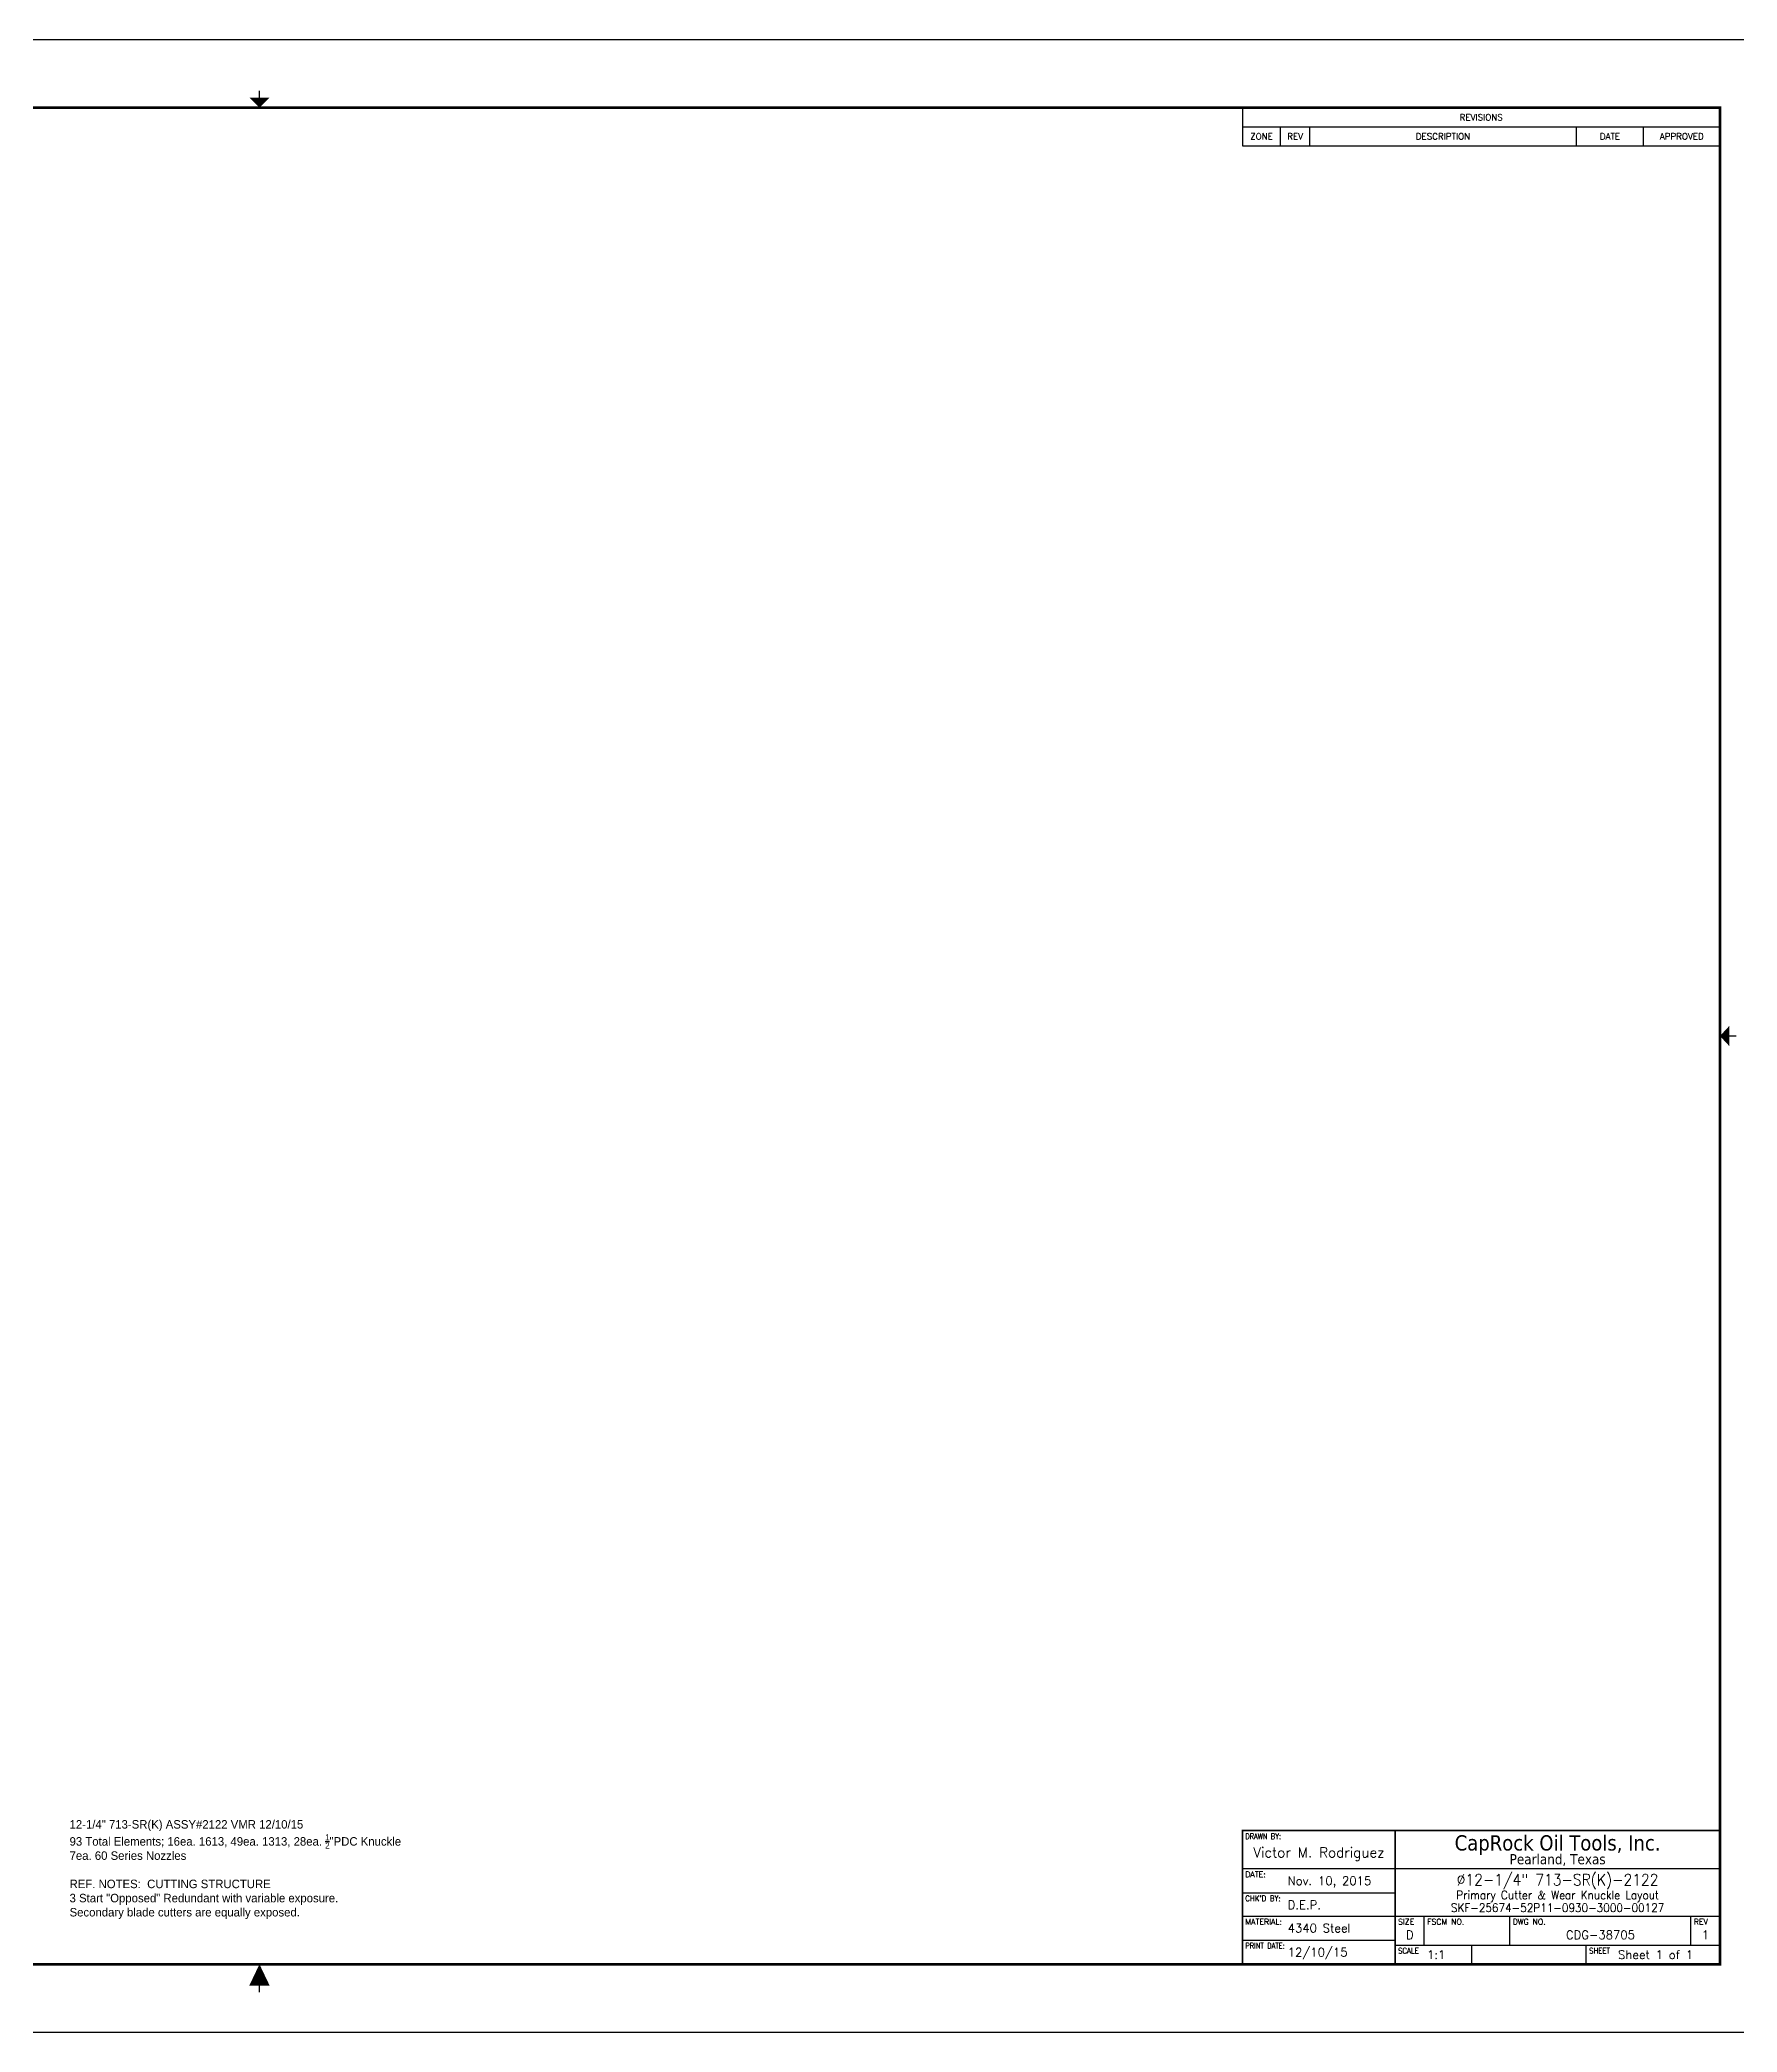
# Model space of a CAD drawing. Extents: x 34 to 204, y 6 to 38.
# Drawn here: x 48.57 to 67.32, y 10.99 to 32.99 of the extents above; entities that cross this region are included whole.
import ezdxf
from ezdxf.enums import TextEntityAlignment as Align

# ---------------------------------------------------------------- set-up
doc = ezdxf.new("R2010")
doc.units = 0
doc.header["$MEASUREMENT"] = 0
doc.layers.add('TEXT', color=3, linetype='CONTINUOUS')
doc.layers.add('Title Block', color=7, linetype='CONTINUOUS')
doc.styles.add('Block', font='tahoma.ttf')
doc.styles.add('RomanD', font='romand.shx', dxfattribs={"width": 0.9})
doc.styles.add('RomanS', font='romans')

# ---------------------------------------------------------------- blocks, each defined once
blk = doc.blocks.new('COT_Dblock')
at = {"layer": 'Title Block'}
for p, q in [((27.857, 21.25), (27.857, 20.828)), ((27.857, 21.039), (33.13, 21.039)), ((28.278, 20.828), (28.278, 21.039)), ((28.599, 20.828), (28.599, 21.039)), ((31.544, 20.828), (31.544, 21.039)), ((32.286, 20.828), (32.286, 21.039)), ((27.857, 20.828), (33.13, 20.828)), ((29.544, 1.805), (27.857, 1.805)), ((27.857, 1.539), (29.544, 1.539)), ((27.857, 1.282), (33.13, 1.282)), ((29.865, 0.961), (29.865, 1.282)), ((30.81, 0.961), (30.81, 1.282)), ((32.809, 0.961), (32.809, 1.282)), ((27.857, 1.016), (29.544, 1.016)), ((29.544, 0.961), (33.13, 0.961)), ((30.388, 0.75), (30.388, 0.961)), ((31.653, 0.75), (31.653, 0.961))]:
    blk.add_line(p, q, dxfattribs=at)
at = {"layer": 'Title Block', "color": 8}
blk.add_lwpolyline([(0, 0), (34, 0), (34, 22), (0, 22)], close=True, dxfattribs=at)
at = {"layer": 'Title Block'}
for points, const_width in [([(17, 21.438), (17, 21.363)], 0.015), ([(33.31, 11), (33.235, 11)], 0.015), ([(27.857, 0.75), (27.857, 2.227), (33.13, 2.227)], 0.0169), ([(29.544, 0.75), (29.544, 2.227)], 0.0169), ([(29.544, 1.805), (33.13, 1.805)], 0.0169), ([(17, 0.438), (17, 0.513)], 0.015)]:
    blk.add_lwpolyline(points, dxfattribs=dict(at, const_width=const_width))
at = {"layer": 'Title Block', "const_width": 0.03}
blk.add_lwpolyline([(33.13, 21.25), (0.87, 21.25), (0.87, 0.75), (33.13, 0.75)], close=True, dxfattribs=at)
at = {"layer": 'Title Block'}
for points in [[(16.887, 21.363), (17.113, 21.363), (17, 21.25)], [(33.235, 10.887), (33.235, 11.113), (33.13, 11)], [(16.887, 0.513), (17.113, 0.513), (17, 0.75)]]:
    blk.add_solid(points, dxfattribs=at)
for s, height, style, p in [('REVISIONS', 0.0703, 'RomanS', (30.493, 21.145)), ('ZONE', 0.0703, 'RomanS', (28.067, 20.934)), ('REV', 0.0703, 'RomanS', (28.439, 20.934)), ('DESCRIPTION', 0.07031, 'RomanS', (30.071, 20.934)), ('DATE', 0.0703, 'RomanS', (31.915, 20.934)), ('APPROVED', 0.0703, 'RomanS', (32.708, 20.934)), ('CapRock Oil Tools, Inc.', 0.16875, 'Block', (31.337, 2.09)), ('Pearland, Texas', 0.1125, 'Block', (31.337, 1.91))]:
    blk.add_text(s, height=height, dxfattribs=dict(at, style=style)).set_placement(p, align=Align.MIDDLE_CENTER)
at = {"layer": 'Title Block', "style": 'RomanS'}
for s, width, p in [('DRAWN BY:', 0.86, (27.888, 2.195)), ("CHK'D BY:", 0.91, (27.888, 1.508)), ('PRINT DATE:', 0.78, (27.888, 0.985)), ('SCALE', 0.9, (29.575, 0.93)), ('SHEET', 0.9, (31.685, 0.93))]:
    blk.add_text(s, height=0.0625, dxfattribs=dict(at, width=width)).set_placement(p, align=Align.TOP_LEFT)
for s, p in [('DATE:', (27.888, 1.773)), ('MATERIAL:', (27.888, 1.25)), ('SIZE', (29.575, 1.25)), ('FSCM NO.', (29.896, 1.25)), ('DWG NO.', (30.841, 1.25)), ('REV', (32.841, 1.25))]:
    blk.add_text(s, height=0.0625, dxfattribs=at).set_placement(p, align=Align.TOP_LEFT)
at = {"layer": 'Title Block', "color": 3, "style": 'RomanS'}
blk.add_text('D', height=0.094, dxfattribs=at).set_placement((29.704, 1.121), align=Align.TOP_CENTER)
at = {"layer": 'Title Block', "color": 1, "style": 'RomanS', "flags": 8}
for tag, p in [('FNAME', (0.62, 3.75)), ('REVDATE', (0.62, 2.25)), ('USER', (0.62, 0.75))]:
    blk.add_attdef(tag, text='', height=0.047, rotation=90, dxfattribs=at).set_placement(p, align=Align.BOTTOM_LEFT)
at = {"layer": 'Title Block', "color": 3, "style": 'RomanS', "flags": 8}
blk.add_attdef('DRAWN', text='', height=0.11, dxfattribs=at).set_placement((28.7, 1.984), align=Align.MIDDLE_CENTER)
for tag, p in [('DDATE', (28.356, 1.672)), ('CHECK', (28.356, 1.406)), ('MATRL', (28.356, 1.149)), ('PDATE', (28.356, 0.883)), ('SCALE', (29.896, 0.855)), ('SHEET', (32.005, 0.855))]:
    blk.add_attdef(tag, text='', height=0.094, dxfattribs=at).set_placement(p, align=Align.MIDDLE_LEFT)
at = {"layer": 'Title Block', "color": 3, "style": 'RomanD', "width": 0.9, "flags": 8}
for tag, height, p in [('TITL1', 0.125, (31.337, 1.684)), ('TITL2', 0.094, (31.337, 1.514)), ('TITL3', 0.094, (31.337, 1.374))]:
    blk.add_attdef(tag, text='', height=height, dxfattribs=at).set_placement(p, align=Align.MIDDLE_CENTER)
at = {"layer": 'Title Block', "color": 3, "style": 'RomanS', "flags": 8}
for tag, p in [('FSCM#', (30.337, 1.121)), ('DWG#', (31.81, 1.121)), ('REV#', (32.97, 1.121))]:
    blk.add_attdef(tag, text='', height=0.094, dxfattribs=at).set_placement(p, align=Align.TOP_CENTER)

msp = doc.modelspace()

# ---------------------------------------------------------------- block references
at = {"layer": 'Title Block'}
ref = msp.add_blockref('COT_Dblock', (34, 10.98594), dxfattribs=at)
ref.add_attrib('TITL1', 'Ø12-1/4" 713-SR(K)-2122', dxfattribs={"color": 3, "height": 0.125, "style": 'RomanD', "width": 0.9, "flags": 8}).set_placement((65.33703, 12.66946), align=Align.MIDDLE_CENTER)
ref.add_attrib('TITL2', 'Primary Cutter & Wear Knuckle Layout', dxfattribs={"color": 3, "height": 0.094, "style": 'RomanD', "width": 0.9, "flags": 8}).set_placement((65.33703, 12.50026), align=Align.MIDDLE_CENTER)
ref.add_attrib('TITL3', 'SKF-25674-52P11-0930-3000-00127', dxfattribs={"color": 3, "height": 0.094, "style": 'RomanD', "width": 0.9, "flags": 8}).set_placement((65.33703, 12.35986), align=Align.MIDDLE_CENTER)
ref.add_attrib('DWG#', 'CDG-38705', dxfattribs={"color": 3, "height": 0.094, "style": 'RomanS', "flags": 8}).set_placement((65.80953, 12.10719), align=Align.TOP_CENTER)
ref.add_attrib('REV#', '1', dxfattribs={"color": 3, "height": 0.094, "style": 'RomanS', "flags": 8}).set_placement((66.96969, 12.10719), align=Align.TOP_CENTER)
ref.add_attrib('SHEET', 'Sheet 1 of 1', dxfattribs={"color": 3, "height": 0.094, "style": 'RomanS', "flags": 8}).set_placement((66.00531, 11.8414), align=Align.MIDDLE_LEFT)
ref.add_attrib('SCALE', '1:1', dxfattribs={"color": 3, "height": 0.094, "style": 'RomanS', "flags": 8}).set_placement((63.89594, 11.8414), align=Align.MIDDLE_LEFT)
ref.add_attrib('DRAWN', 'Victor M. Rodriguez', dxfattribs={"color": 3, "height": 0.11, "style": 'RomanS', "flags": 8}).set_placement((62.70031, 12.97031), align=Align.MIDDLE_CENTER)
ref.add_attrib('DDATE', 'Nov. 10, 2015', dxfattribs={"color": 3, "height": 0.094, "style": 'RomanS', "flags": 8}).set_placement((62.3559, 12.65773), align=Align.MIDDLE_LEFT)
ref.add_attrib('CHECK', 'D.E.P.', dxfattribs={"color": 3, "height": 0.094, "style": 'RomanS', "flags": 8}).set_placement((62.3559, 12.39195), align=Align.MIDDLE_LEFT)
ref.add_attrib('MATRL', '4340 Steel', dxfattribs={"color": 3, "height": 0.094, "style": 'RomanS', "flags": 8}).set_placement((62.3559, 12.13461), align=Align.MIDDLE_LEFT)
ref.add_attrib('PDATE', '12/10/15', dxfattribs={"color": 3, "height": 0.094, "style": 'RomanS', "flags": 8}).set_placement((62.3559, 11.86883), align=Align.MIDDLE_LEFT)

# ---------------------------------------------------------------- texts
at = {"layer": 'TEXT', "insert": (48.90288, 13.32733), "char_height": 0.09375, "width": 8.4192095, "attachment_point": 1}
msp.add_mtext('\\A1;12-1/4" 713-SR(K) ASSY#2122 VMR 12/10/15\\P93 Total Elements; 16ea. 1613, 49ea. 1313, 28ea. {\\H0.7x;\\S1/2;}"PDC Knuckle \\P7ea. 60 Series Nozzles\\P\\PREF. NOTES:  CUTTING STRUCTURE\\P3 Start "Opposed" Redundant with variable exposure.  \\PSecondary blade cutters are equally exposed.', dxfattribs=at)

doc.saveas('drawing.dxf')
